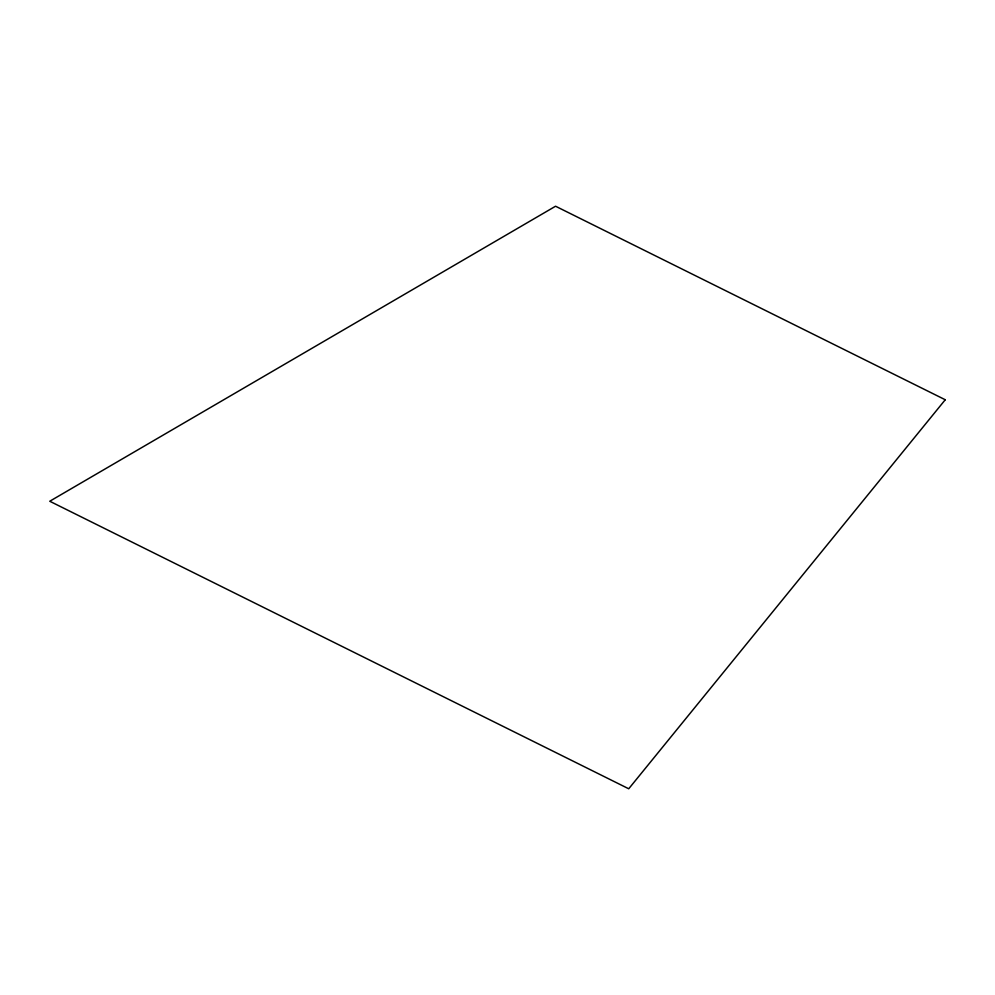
<?xml version="1.0" encoding="UTF-8"?>
<svg xmlns="http://www.w3.org/2000/svg" width="995" height="995" viewBox="0 0 995 995"><rect width="100%" height="100%" fill="white"/><g stroke="black" fill="none" stroke-linecap="round" stroke-linejoin="round"><path stroke-width="1.49" d="M945.25 399.754L628.728 788.774L49.75 501.244L555.558 206.226L945.25 399.754"/></g></svg>
